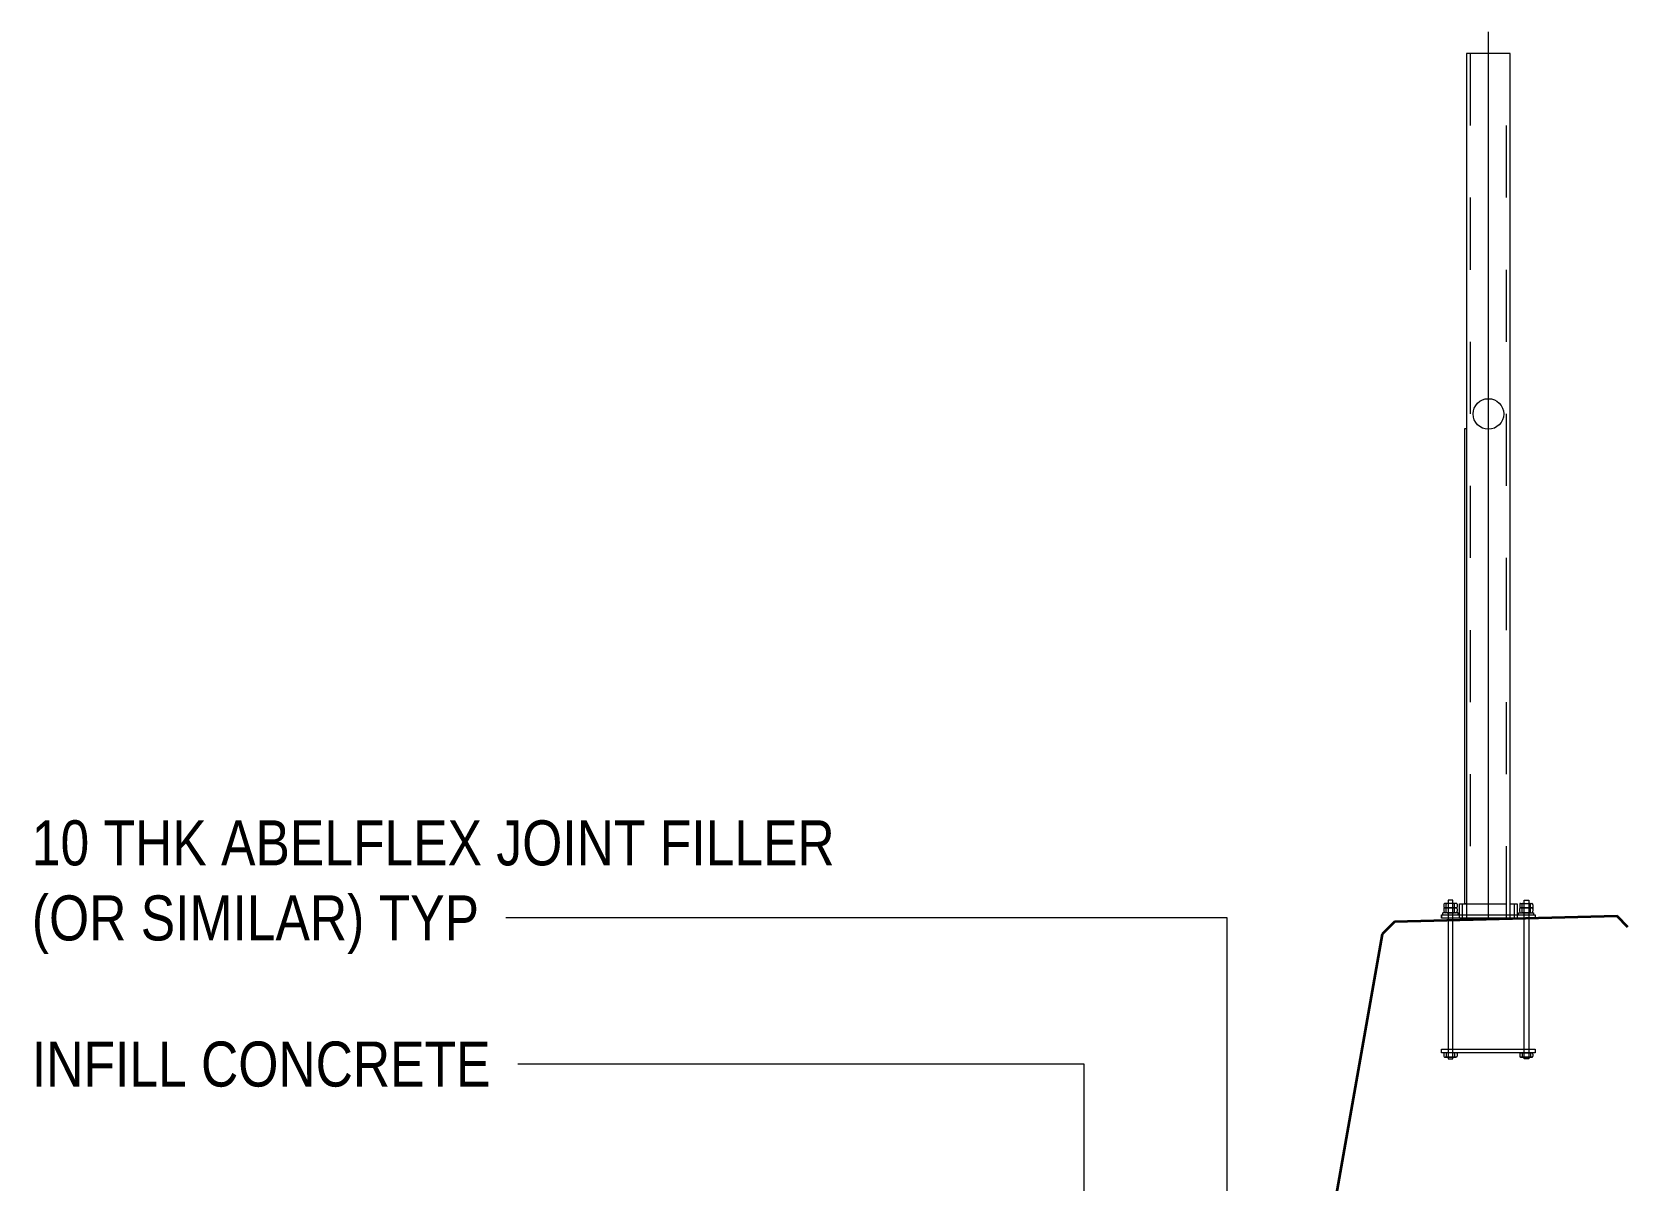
# Model space of a CAD drawing. Header units: metres. Extents: x 564 to 663, y 0 to 1694.
# Drawn here: x 658.92 to 661.129, y 20.464 to 22.057 of the extents above; entities that cross this region are included whole.
import ezdxf

# ---------------------------------------------------------------- set-up
doc = ezdxf.new("R2010")
doc.units = ezdxf.units.M
doc.linetypes.add('JacobsDash', pattern=[0.0045000000000000005, 0.003, -0.0015])
for name, color, linetype, lineweight in [('D-BDGE', 7, 'Continuous', 13), ('D-BDGE-GEN-MOD', 7, 'Continuous', 35), ('D-ENHA-TEXT', 7, 'Continuous', 9)]:
    doc.layers.add(name, color=color, linetype=linetype, lineweight=lineweight)
doc.styles.add('Arial Narrow_5', font='ARIALN.TTF', dxfattribs={"height": 0.0625})

msp = doc.modelspace()

# ---------------------------------------------------------------- linework, layer by layer
at = {"layer": 'D-BDGE', "color": 7, "lineweight": 9, "true_color": 0xffffff}
msp.add_line((660.9409385467347, 20.82684506215423), (660.9409385467027, 22.05684506215423), dxfattribs=at)
at = {"layer": 'D-BDGE'}
for p, q in [((660.9710885467034, 22.02684506215502), (660.910788546704, 22.02684506215346)), ((660.9109385467336, 20.84684506215346), (660.9660885467338, 20.84684506215489)), ((660.9710885467337, 20.84684506215502), (660.9809876804293, 20.84684506215527)), ((660.9773146299458, 20.82684506215518), (660.9773146299451, 20.84684506215518)), ((660.9809876804293, 20.84684506215527), (660.98098768043, 20.82684506215527)), ((660.9842601665621, 20.84026497124374), (660.9842601665623, 20.8365693198533)), ((660.9844463517597, 20.84650638523878), (660.9844463517597, 20.84251926589033)), ((661.0017518992238, 20.84149848942777), (660.9853034753028, 20.84149848942735)), ((660.9854827515712, 20.84754278504964), (661.001135527192, 20.84754278505005)), ((660.9854827515715, 20.84149848942736), (661.0011355271922, 20.84149848942776)), ((660.9878727262546, 20.83445419380513), (660.9878727262544, 20.8465427850497)), ((660.9888727262542, 20.84754278504973), (660.9969149966889, 20.84754278504994)), ((660.9888727262546, 20.84149848942744), (660.9969149966892, 20.84149848942765)), ((660.9888727262546, 20.84149848942744), (660.9969149966892, 20.84149848942765)), ((660.9903605476695, 20.85184506215551), (660.9969149966882, 20.85184506215569)), ((660.9994028181031, 20.83445419380542), (660.9994028181029, 20.84654278505)), ((661.0026761486533, 20.84563281147838), (661.0026761486533, 20.8424984894278)), ((661.0026761486538, 20.8424984894278), (661.002676148654, 20.83656931985328)), ((660.8759385467347, 20.83184506215257), (661.0059385467346, 20.83184506215592)), ((661.0059385467346, 20.82684506215591), (660.8759385467345, 20.82684506215255)), ((660.98098768043, 20.82684506215527), (660.9773146299458, 20.82684506215518)), ((660.9826812931242, 20.83445419380499), (661.0005017967997, 20.83445419380545)), ((660.9826812931242, 20.83184506215532), (660.9826812931242, 20.83445419380499)), ((660.9980595714987, 20.83445419380539), (660.9878727262546, 20.83445419380513)), ((660.9878727262546, 20.83445419380513), (661.0042002459234, 20.83445419380555)), ((661.0042002459229, 20.83184506215588), (661.0042002459229, 20.83445419380555)), ((661.0059385467346, 20.83184506215592), (661.0059385467346, 20.82684506215591))]:
    msp.add_line(p, q, dxfattribs=at)
at = {"layer": 'D-BDGE', "lineweight": 9}
for p, q in [((660.910788546704, 22.02684506215346), (660.9107885467345, 20.82684506215346)), ((660.9710885467341, 20.82684506215501), (660.9710885467034, 22.02684506215502)), ((660.9107885467179, 21.50595652570859), (660.907739104503, 21.50595652570851)), ((660.907739104503, 21.50595652570851), (660.9077391045205, 20.84728029967387)), ((660.8792009448134, 20.84563281147807), (660.8792009448134, 20.84249848942521)), ((660.8792009448136, 20.84025579448526), (660.8792009448136, 20.83656931985069)), ((660.880125194245, 20.84149848942523), (660.8962988630972, 20.84149848942549)), ((660.8963943418962, 20.84754278504778), (660.8807415662759, 20.84754278504753)), ((660.8962988630972, 20.84149848942549), (660.8807415662761, 20.84149848942523)), ((660.8824742753648, 20.83445419380298), (660.8824742753645, 20.84654278504755)), ((660.8849620967783, 20.85184506215334), (660.8849620967817, 20.63184506215335)), ((660.8915165457988, 20.85184506215345), (660.8849620967783, 20.85184506215334)), ((660.8930043672128, 20.84754278504773), (660.8849620967783, 20.84754278504759)), ((660.893004367213, 20.84149848942543), (660.8849620967785, 20.84149848942531)), ((660.893004367213, 20.84149848942543), (660.8849620967785, 20.84149848942531)), ((660.8915165458022, 20.63184506215345), (660.8915165457988, 20.85184506215345)), ((660.8940043672133, 20.83445419380316), (660.894004367213, 20.84654278504774)), ((660.8974307417075, 20.84650638523695), (660.8974307417075, 20.84251926588851)), ((660.8976169269058, 20.84018042561604), (660.8976169269058, 20.83656931985149)), ((660.9009385467339, 20.84684506215321), (660.9109385467336, 20.84684506215347)), ((660.9009385467343, 20.8268450621532), (660.9009385467339, 20.84684506215321)), ((660.904611597218, 20.84684506215331), (660.9046115972183, 20.8268450621533)), ((660.9077391045205, 20.84728029967387), (660.910788546734, 20.84728029967395)), ((660.9903605476757, 20.63184506215552), (660.9903605476695, 20.85184506215551)), ((660.9969149966882, 20.85184506215569), (660.9969149966944, 20.63184506215569)), ((660.8759385467347, 20.82684506215255), (660.8759385467347, 20.83184506215257)), ((660.8759385467338, 20.83184506215257), (660.875938546734, 20.82684506215255)), ((660.8940043672133, 20.83445419380316), (660.8776768475457, 20.8344541938029)), ((660.8776768475459, 20.83184506215261), (660.8776768475457, 20.8344541938029)), ((660.8991958003428, 20.83445419380325), (660.8813752966678, 20.83445419380296)), ((660.8838175219689, 20.834454193803), (660.8940043672133, 20.83445419380316)), ((660.8991958003428, 20.83184506215317), (660.8991958003428, 20.83445419380325)), ((660.9046115972183, 20.8268450621533), (660.9009385467343, 20.8268450621532)), ((660.8759385467383, 20.64540406063766), (661.0059385467375, 20.64540406064101)), ((660.8759385467383, 20.64040406063764), (660.8759385467383, 20.64540406063766)), ((661.0059385467375, 20.640404060641), (660.8759385467383, 20.64040406063764)), ((660.8792009448186, 20.6384940870658), (660.8792009448186, 20.63535976501552)), ((660.8963943419017, 20.64040406063808), (660.8807415662807, 20.64040406063783)), ((660.88247427537, 20.63940406063785), (660.88247427537, 20.63534414166745)), ((660.893004367218, 20.64040406063803), (660.8849620967815, 20.6404040606379)), ((660.8940043672185, 20.63940406063805), (660.8940043672185, 20.63534414166784)), ((660.8974307417129, 20.63936766082726), (660.8974307417129, 20.63538054147881)), ((660.9844463517616, 20.63936766083047), (660.9844463517618, 20.63538054148202)), ((660.9854827515724, 20.64040406064136), (661.0011355271934, 20.64040406064226)), ((660.9878727262558, 20.63940406064151), (660.987872726256, 20.63534414167129)), ((660.9888727262551, 20.64040406064156), (660.9969149966942, 20.64040406064202)), ((660.9994028181034, 20.63940406064215), (660.9994028181036, 20.63534414167175)), ((661.0026761486542, 20.63849408707088), (661.0026761486545, 20.63535976502006)), ((661.0059385467375, 20.64540406064101), (661.0059385467375, 20.640404060641)), ((660.88012519425, 20.63435976501554), (660.8962988631017, 20.63435976501579)), ((660.8962988631017, 20.63435976501579), (660.8807415662809, 20.63435976501554)), ((660.893004367218, 20.63435976501574), (660.8849620967817, 20.63435976501561)), ((660.893004367218, 20.63435976501574), (660.8849620967817, 20.63435976501561)), ((660.8930043672183, 20.63434414166782), (660.8849620967817, 20.63434414166753)), ((660.8849620967817, 20.63184506215335), (660.8915165458022, 20.63184506215345)), ((660.9855782303728, 20.63435976501908), (661.0011355271936, 20.63435976501998)), ((661.0017518992249, 20.63435976502001), (660.9855782303723, 20.63435976501908)), ((660.9888727262557, 20.63435976501927), (660.9969149966944, 20.63435976501973)), ((660.9888727262557, 20.63435976501927), (660.9969149966944, 20.63435976501973)), ((660.9888727262553, 20.63434414167134), (660.9969149966944, 20.63434414167165)), ((660.9969149966944, 20.63184506215569), (660.9903605476757, 20.63184506215552))]:
    msp.add_line(p, q, dxfattribs=at)
at = {"layer": 'D-BDGE', "linetype": 'JacobsDash', "lineweight": 9}
for p, q in [((660.9157885467037, 22.02684506215359), (660.9157885467341, 20.82684506215358)), ((660.9660885467342, 20.82684506215488), (660.9660885467028, 22.02684506215488))]:
    msp.add_line(p, q, dxfattribs=at)
at = {"layer": 'D-BDGE'}
msp.add_circle((660.9409385467168, 21.52664488917078), 0.02120016038909639, dxfattribs=at)
at = {"layer": 'D-BDGE', "lineweight": 9}
for centre, radius, start, end in [((660.8807415662759, 20.84596645079279), 0.00157633425487802, 90, 192.2193678332988), ((660.8807415662761, 20.83992215517051), 0.00157633425487802, 90, 192.219367833425), ((660.8802387321841, 20.8425286514048), 0.001036399810531465, 180.0000000114923, 263.7106053661696), ((660.8813752966678, 20.83656931985072), 0.00211512604823838, 180.0000000051965, 269.9999999999996), ((660.8834742753647, 20.84654278504757), 0.001000000000005165, 90.00000000061067, 180.0000000006107), ((660.883474275365, 20.84049848942528), 0.001000000000005165, 90.00000000061067, 180.0000000006107), ((660.883474275365, 20.84049848942528), 0.001000000000005165, 90.00000000061067, 180.0000000006107), ((660.8930043672128, 20.84654278504772), 0.001000000000204286, 6.106525839142638e-10, 90.00000000061067), ((660.893004367213, 20.84049848942543), 0.001000000000204277, 6.105993096233493e-10, 90.0000000006106), ((660.893004367213, 20.84049848942543), 0.001000000000204277, 6.105993096233493e-10, 90.0000000006106), ((660.8955018008564, 20.83656931985146), 0.002115126048693128, 269.9999999999996, 0), ((660.8962988630972, 20.84018042561602), 0.00131806380954913, 0, 90), ((660.8963943418955, 20.84650638523694), 0.001036399811255251, 0, 90), ((660.8963943418958, 20.84251926588849), 0.00103639981080084, 274.6328664598806, 5.402248459778138e-09), ((660.8807415662807, 20.6388277263831), 0.001576334255105394, 90, 192.2193679301328), ((660.88347427537, 20.63940406063788), 0.0009999999999763531, 90, 180), ((660.893004367218, 20.63940406063803), 0.001000000000203727, 0, 90), ((660.8963943419017, 20.63936766082724), 0.001036399810800503, 0, 90), ((660.9854827515724, 20.63936766083053), 0.001036399810800503, 90, 180.0000000041242), ((660.9888727262551, 20.63940406064155), 0.001000000000024756, 90.00000000193378, 180.0000000019338), ((660.9984028181036, 20.6394040606421), 0.001000000000003839, 2.035554996136651e-09, 90.00000000203556), ((661.0011355271929, 20.63882772638753), 0.001576334254650646, 347.7806320699134, 90), ((660.88023873219, 20.63538992699511), 0.001036399810820459, 180.000000005499, 263.7106053610348), ((660.8834742753702, 20.63534414166747), 0.0009999999999763531, 180, 280.1412558463978), ((660.8930043672183, 20.63534414166782), 0.001000000000203727, 269.9999999999996, 0), ((660.8963943419019, 20.6353805414788), 0.001036399810499793, 274.6328664171966, 0), ((660.9854827515726, 20.63538054148208), 0.001036399810726424, 180.0000000041242, 265.3671335838383), ((660.9888727262553, 20.63534414167134), 0.001000000000002168, 180.0000000019338, 270.0000000019334), ((660.9984028181038, 20.6353441416717), 0.001000000000000306, 259.8587441509952, 2.035554996136651e-09), ((661.0016383612849, 20.63538992699958), 0.001036399810878141, 276.2893946338296, 359.9999999926319)]:
    msp.add_arc(centre, radius, start, end, dxfattribs=at)
at = {"layer": 'D-BDGE'}
for centre, radius, start, end in [((660.9863752926108, 20.83656931985335), 0.002115126048288182, 180.0000000042826, 270.0000000000477), ((660.9854827515712, 20.84650638523881), 0.001036399810800503, 90, 180), ((660.9854827515715, 20.84251926589036), 0.001036399811097341, 180, 260.038881617419), ((660.9854827515715, 20.84046208961652), 0.001036399810800503, 90, 180.0000000013745), ((660.9888727262542, 20.84654278504973), 0.0009999999999981252, 90.00000000061067, 180.0000000006107), ((660.9888727262546, 20.84049848942744), 0.001000000000005165, 90.00000000061067, 180.0000000006107), ((660.9888727262546, 20.84049848942744), 0.001000000000005165, 90.00000000061067, 180.0000000006107), ((660.9984028181027, 20.84654278504998), 0.001000000000001459, 6.106664988409952e-10, 90.00000000061067), ((660.9984028181029, 20.84049848942769), 0.0009999999999981252, 6.106664988409952e-10, 90.00000000061067), ((660.9984028181029, 20.84049848942769), 0.0009999999999981252, 6.106664988409952e-10, 90.00000000061067), ((661.0005017967997, 20.83656931985322), 0.002115126048465754, 269.9999999999996, 359.999999997305), ((661.001135527192, 20.84596645079532), 0.001576334254650646, 347.7806320697871, 90), ((661.0011355271922, 20.83992215517303), 0.001576334254650646, 347.7806320944616, 90), ((661.0016383612838, 20.84252865140735), 0.001036399810942603, 276.2893946331303, 359.9999999901864)]:
    msp.add_arc(centre, radius, start, end, dxfattribs=at)
at = {"layer": 'D-BDGE-GEN-MOD'}
for p, q in [((660.8106683568242, 20.82197224307352), (660.7935771212603, 20.80488092271269)), ((661.119563325565, 20.82978964389726), (660.8106683568242, 20.82197224307352)), ((660.8106721817294, 20.82199339306596), (660.8106683568242, 20.82197224307352)), ((661.119563325565, 20.82978964389726), (661.1195671504702, 20.8298107938897)), ((661.1345633273968, 20.81478960815302), (661.119563325565, 20.82978964389726)), ((660.7935771212603, 20.80488092271269), (660.6315632659812, 19.88478545704418)), ((660.7935771212603, 20.80488092271269), (660.7935809461658, 20.80490207270514))]:
    msp.add_line(p, q, dxfattribs=at)
at = {"layer": 'D-ENHA-TEXT'}
for p, q in [((660.1748314129916, 20.82737980341619), (659.5774490370418, 20.82737980341619)), ((660.5786541443683, 20.82737980341619), (660.1748314129916, 20.82737980341619)), ((660.5786541443683, 19.55142946328858), (660.5786541443683, 20.82737980341619)), ((659.5955818495424, 20.62465290468236), (659.5939854953756, 20.62465290468236)), ((660.3800041353111, 20.62465290468236), (659.5955818495424, 20.62465290468236)), ((660.3800041353111, 19.44178944551825), (660.3800041353111, 20.62465290468236))]:
    msp.add_line(p, q, dxfattribs=at)

# ---------------------------------------------------------------- texts
at = {"layer": 'D-ENHA-TEXT', "char_height": 0.0625, "attachment_point": 1, "style": 'Arial Narrow_5', "bg_fill": 3, "box_fill_scale": 1, "bg_fill_color": 256, "bg_fill_transparency": 0}
for s, insert in [('10 THK ABELFLEX JOINT FILLER', (658.9198318495423, 20.96280949091619)), ('(OR SIMILAR) TYP', (658.9198318495423, 20.85862980341619)), ('INFILL CONCRETE', (658.9198318495423, 20.65590290468235))]:
    msp.add_mtext(s, dxfattribs=dict(at, insert=insert))

doc.saveas('drawing.dxf')
